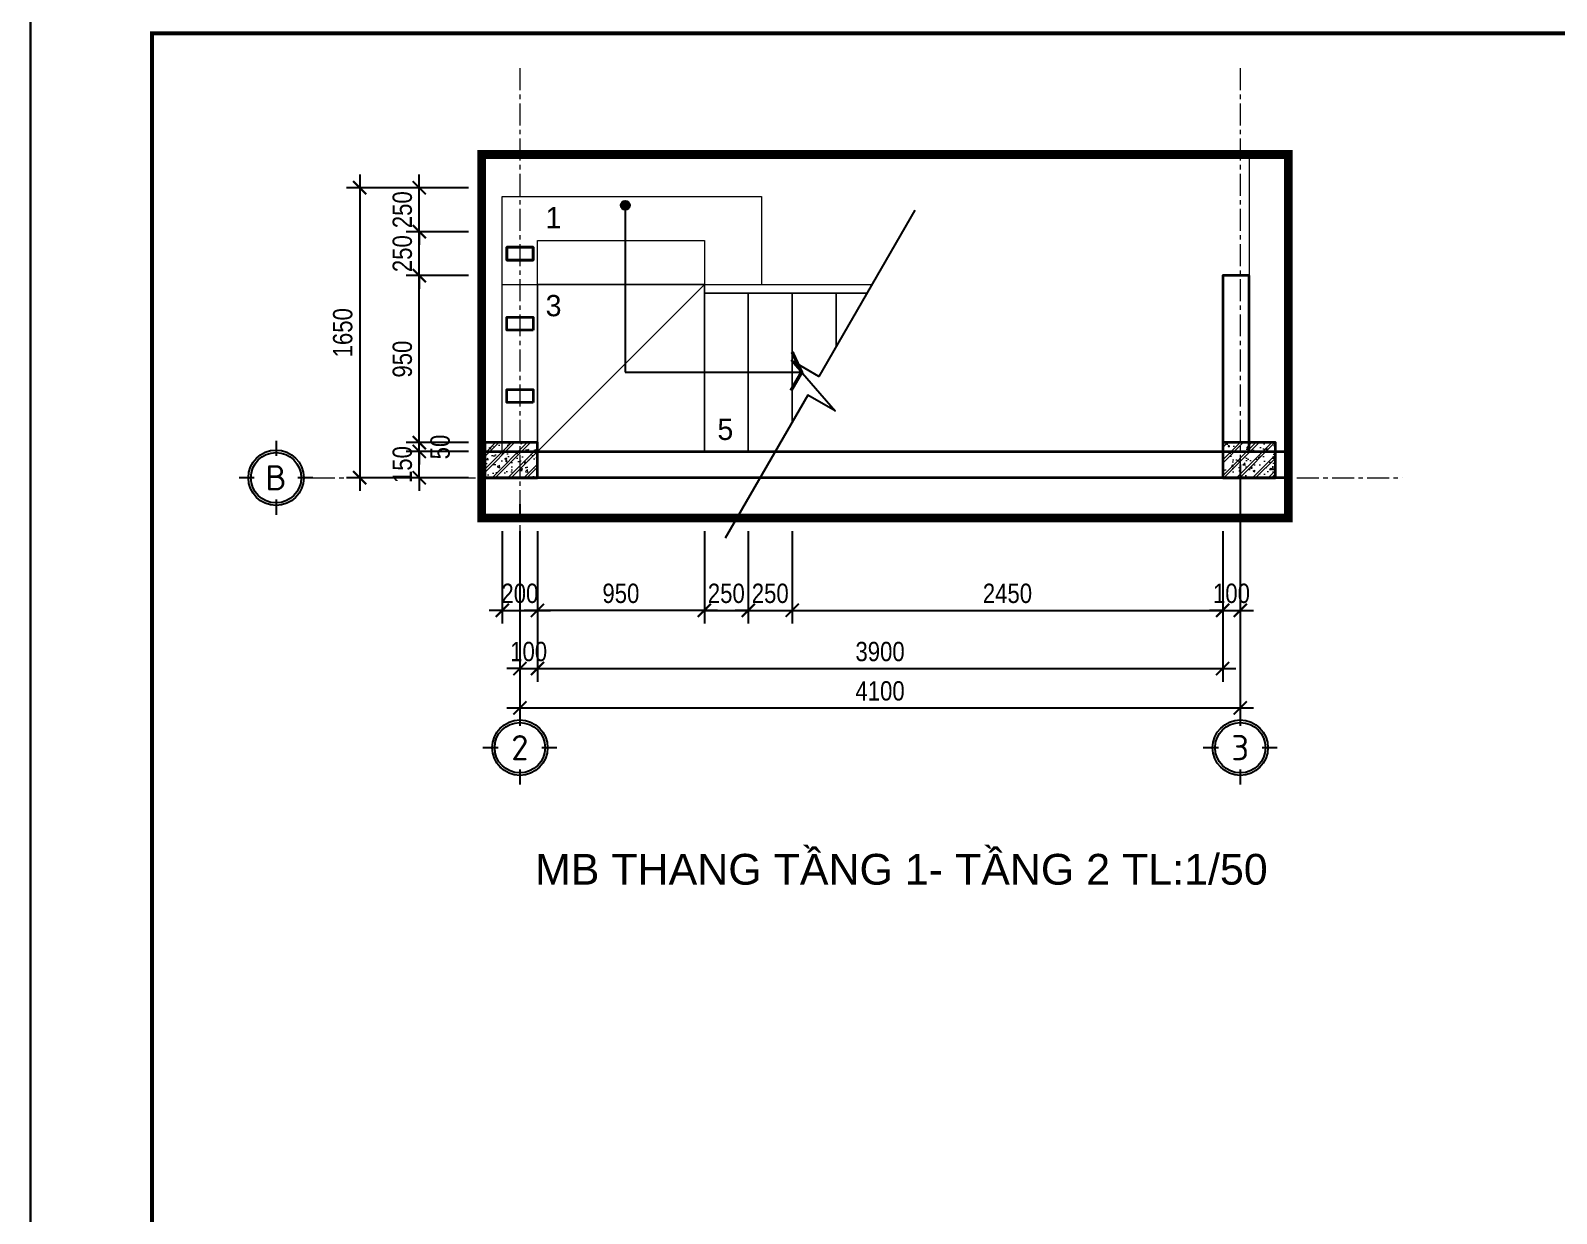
# Model space of a CAD drawing. Header units: inches. Extents: x 236662 to 497023, y -248575 to 81795.
# Drawn here: x 282445 to 291129, y -154208 to -147477 of the extents above; entities that cross this region are included whole.
import ezdxf
from ezdxf.enums import TextEntityAlignment as Align
from ezdxf.xclip import XClip

# ---------------------------------------------------------------- set-up
doc = ezdxf.new("R2010")
doc.units = ezdxf.units.IN
doc.header["$LTSCALE"] = 10
doc.header["$MEASUREMENT"] = 0
for name, pattern in [('ACAD_ISO02W100', [15, 12, -3]), ('ACAD_ISO03W100', [30, 12, -18]), ('CENTER', [2, 1.25, -0.25, 0.25, -0.25]), ('DASHED2', [0.375, 0.25, -0.125])]:
    doc.linetypes.add(name, pattern=pattern)
for name, color, linetype in [('01. HP_TEXT', 9, 'Continuous'), ('07. HP_KY HIEU', 43, 'Continuous'), ('07. HP_KY HIEU @ 1', 43, 'Continuous'), ('08. HP_DIM', 118, 'Continuous'), ('TEXT', 2, 'Continuous')]:
    doc.layers.add(name, color=color, linetype=linetype)
for name, color, linetype, lineweight in [('02. HP_BE TONG', 1, 'Continuous', 35), ('03. HP_TUONG', 2, 'Continuous', 35), ('05. HP_TRUC', 251, 'CENTER', 5), ('06. HP_THAY 1', 134, 'Continuous', 15), ('06. HP_THAY 2', 147, 'Continuous', 13), ('09_HP_HATCH', 8, 'Continuous', 5), ('14. HP_OPENING', 250, 'ACAD_ISO03W100', 5), ('GHICHU', 7, 'Continuous', 9), ('N KHUAT', 8, 'Continuous', 5)]:
    doc.layers.add(name, color=color, linetype=linetype, lineweight=lineweight)
doc.layers.add('Tpl_Bound', color=1, linetype='Continuous', plot=False)
doc.styles.add('AVO', font='VAVOB.TTF')
doc.styles.add('BAOANNOTE', font='arial.ttf', dxfattribs={"width": 0.8})
doc.styles.add('ISOCP50', font='isocpeur.ttf')
doc.styles.get("Standard").update_dxf_attribs({"font": 'arial.ttf'})
doc.styles.add('Tahoma', font='tahoma.ttf')
doc.styles.add('TEXT (none)', font='arial.ttf')
doc.styles.add('text2', font='VHELVCN.TTF')
doc.dimstyles.new('AL-100', dxfattribs={"dimtxt": 220, "dimasz": 150, "dimexe": 150, "dimexo": 150, "dimgap": 80, "dimtad": 1, "dimdec": 0, "dimzin": 9, "dimtxsty": 'text2', "dimblk": 'ARCHTICK', "dimcen": 1, "dimdle": 150, "dimclrd": 256, "dimclre": 256, "dimclrt": 7, "dimadec": 0, "dimazin": 0, "dimtfac": 1, "dimtdec": 0, "dimtix": 1, "dimtmove": 2, "dimatfit": 3, "dimldrblk": 'ARCHTICK', "dimfxl": 1, "dimtolj": 1, "dimtzin": 0, "dimlwd": -1, "dimlwe": -1, "dimarcsym": 0})
doc.dimstyles.new('AL-100 (1-50)', dxfattribs={"dimscale": 0.5, "dimtxt": 220, "dimasz": 150, "dimexe": 150, "dimexo": 150, "dimgap": 80, "dimtad": 1, "dimdec": 0, "dimzin": 9, "dimtxsty": 'text2', "dimblk": 'ARCHTICK', "dimcen": 1, "dimdle": 150, "dimclrd": 256, "dimclre": 256, "dimclrt": 7, "dimadec": 0, "dimazin": 0, "dimtfac": 1, "dimtdec": 0, "dimtix": 1, "dimtmove": 2, "dimatfit": 3, "dimldrblk": 'ARCHTICK', "dimfxl": 1, "dimtolj": 1, "dimtzin": 0, "dimlwd": -1, "dimlwe": -1, "dimarcsym": 0})

# ---------------------------------------------------------------- blocks, each defined once
blk = doc.blocks.new('KHUNG TEN A-3')
at = {"layer": '02. HP_BE TONG', "color": 1, "const_width": 0.5}
blk.add_lwpolyline([(15, 5), (415, 5), (415, 292), (15, 292)], close=True, dxfattribs=at)
at = {"layer": '06. HP_THAY 1'}
blk.add_lwpolyline([(0, 297), (420, 297), (420, 0), (0, 0)], close=True, dxfattribs=at)
at = {"layer": 'Defpoints'}
blk.add_lwpolyline([(0, 0), (420, 0), (420, 297), (0, 297)], close=True, dxfattribs=at)
blk = doc.blocks.new('_ArchTick')
at = {"color": 0, "linetype": 'ByBlock', "const_width": 0.15}
blk.add_lwpolyline([(-0.5, -0.5), (0.5, 0.5)], dxfattribs=at)
blk = doc.blocks.new('*D1342')
at = {"layer": '08. HP_DIM', "transparency": 16777216}
for p, q in [((1239.1, 150), (1239.1, -3750)), ((365, 0), (1389.1, 0)), ((365, -3600), (1389.1, -3600))]:
    blk.add_line(p, q, dxfattribs=at)
at = {"layer": 'Defpoints', "color": 0, "transparency": 16777216}
for p in [(215, 0), (215, -3600), (1239.1, -3600)]:
    blk.add_point(p, dxfattribs=at)
at = {"layer": '08. HP_DIM', "transparency": 16777216, "xscale": 150, "yscale": 150, "zscale": 150}
for p, rotation in [((1239.1, 0), 90), ((1239.1, -3600), 270)]:
    blk.add_blockref('_ArchTick', p, dxfattribs=dict(at, rotation=rotation))
at = {"layer": '08. HP_DIM', "color": 7, "transparency": 16777216, "insert": (1046.7, -1880), "char_height": 220, "attachment_point": 5, "rotation": 90, "style": 'text2'}
blk.add_mtext('\\A1;3600', dxfattribs=at)
blk = doc.blocks.new('Level mark - Plan 2')
blk.add_lwpolyline([(12.525, 0.4), (12.525, 3.6), (4.642, 3.6), (4.642, 0.4)], close=True)
at = {"style": 'BAOANNOTE', "flags": 8}
blk.add_attdef('FL%%P0.000', text='', height=2, dxfattribs=at).set_placement((9, 2), align=Align.MIDDLE_CENTER)
blk = doc.blocks.new('*D1343')
at = {"layer": '08. HP_DIM', "transparency": 16777216}
for p, q in [((-15000, -3755.9), (-15000, -4742.1)), ((-9550, -3755.9), (-9550, -4742.1)), ((-15150, -4592.1), (-9400, -4592.1))]:
    blk.add_line(p, q, dxfattribs=at)
at = {"layer": 'Defpoints', "color": 0, "transparency": 16777216}
for p in [(-15000, -3605.9), (-9550, -3605.9), (-9550, -4592.1)]:
    blk.add_point(p, dxfattribs=at)
at = {"layer": '08. HP_DIM', "transparency": 16777216, "xscale": 150, "yscale": 150, "zscale": 150, "rotation": 180}
blk.add_blockref('_ArchTick', (-15000, -4592.1), dxfattribs=at)
at = {"layer": '08. HP_DIM', "transparency": 16777216, "xscale": 150, "yscale": 150, "zscale": 150}
blk.add_blockref('_ArchTick', (-9550, -4592.1), dxfattribs=at)
at = {"layer": '08. HP_DIM', "color": 7, "transparency": 16777216, "insert": (-12275, -4402.1), "char_height": 220, "attachment_point": 5, "style": 'text2'}
blk.add_mtext('\\A1;5450', dxfattribs=at)
blk = doc.blocks.new('*D1344')
at = {"layer": '08. HP_DIM', "transparency": 16777216}
for p, q in [((-9550, -3750), (-9550, -4742.1)), ((-5450, -3750), (-5450, -4742.1)), ((-9700, -4592.1), (-5300, -4592.1))]:
    blk.add_line(p, q, dxfattribs=at)
at = {"layer": 'Defpoints', "color": 0, "transparency": 16777216}
for p in [(-9550, -3600), (-5450, -3600), (-5450, -4592.1)]:
    blk.add_point(p, dxfattribs=at)
at = {"layer": '08. HP_DIM', "transparency": 16777216, "xscale": 150, "yscale": 150, "zscale": 150, "rotation": 180}
blk.add_blockref('_ArchTick', (-9550, -4592.1), dxfattribs=at)
at = {"layer": '08. HP_DIM', "transparency": 16777216, "xscale": 150, "yscale": 150, "zscale": 150}
blk.add_blockref('_ArchTick', (-5450, -4592.1), dxfattribs=at)
at = {"layer": '08. HP_DIM', "color": 7, "transparency": 16777216, "insert": (-7500, -4402.1), "char_height": 220, "attachment_point": 5, "style": 'text2'}
blk.add_mtext('\\A1;4100', dxfattribs=at)
blk = doc.blocks.new('*D1345')
at = {"layer": '08. HP_DIM', "transparency": 16777216}
for p, q in [((-5450, -3750), (-5450, -4736.3)), ((0, -3750), (0, -4736.3)), ((-5600, -4586.3), (150, -4586.3))]:
    blk.add_line(p, q, dxfattribs=at)
at = {"layer": 'Defpoints', "color": 0, "transparency": 16777216}
for p in [(-5450, -3600), (0, -3600), (0, -4586.3)]:
    blk.add_point(p, dxfattribs=at)
at = {"layer": '08. HP_DIM', "transparency": 16777216, "xscale": 150, "yscale": 150, "zscale": 150, "rotation": 180}
blk.add_blockref('_ArchTick', (-5450, -4586.3), dxfattribs=at)
at = {"layer": '08. HP_DIM', "transparency": 16777216, "xscale": 150, "yscale": 150, "zscale": 150}
blk.add_blockref('_ArchTick', (0, -4586.3), dxfattribs=at)
at = {"layer": '08. HP_DIM', "color": 7, "transparency": 16777216, "insert": (-2725, -4396.3), "char_height": 220, "attachment_point": 5, "style": 'text2'}
blk.add_mtext('\\A1;5450', dxfattribs=at)
blk = doc.blocks.new('*D1346')
at = {"layer": '08. HP_DIM', "transparency": 16777216}
for p, q in [((-15000, -3750), (-15000, -5199.1)), ((0, -3750), (0, -5199.1)), ((-15150, -5049.1), (150, -5049.1))]:
    blk.add_line(p, q, dxfattribs=at)
at = {"layer": 'Defpoints', "color": 0, "transparency": 16777216}
for p in [(-15000, -3600), (0, -3600), (0, -5049.1)]:
    blk.add_point(p, dxfattribs=at)
at = {"layer": '08. HP_DIM', "transparency": 16777216, "xscale": 150, "yscale": 150, "zscale": 150, "rotation": 180}
blk.add_blockref('_ArchTick', (-15000, -5049.1), dxfattribs=at)
at = {"layer": '08. HP_DIM', "transparency": 16777216, "xscale": 150, "yscale": 150, "zscale": 150}
blk.add_blockref('_ArchTick', (0, -5049.1), dxfattribs=at)
at = {"layer": '08. HP_DIM', "color": 7, "transparency": 16777216, "insert": (-8000, -4856.8), "char_height": 220, "attachment_point": 5, "style": 'text2'}
blk.add_mtext('\\A1;15000', dxfattribs=at)
blk = doc.blocks.new('COT')
at = {"layer": '09_HP_HATCH'}
h = blk.add_hatch(dxfattribs=at)
h.set_pattern_fill('CHAU-01', color=256, scale=15, pattern_type=2)
h.set_pattern_definition([(50, (-55276.965, -37444.2), (107.58903, -9.41282), [11.25, -123.75]), (355, (-55276.97, -37444.2), (-20.8127, 112.82882), [9, -99]), (100.4514, (-55268, -37444.99), (86.7764, 103.41593), [9.56103, -105.17132]), (46.1842, (-55276.97, -37414.2), (160.08616, -24.82785), [16.875, -185.625]), (96.6356, (-55263.62, -37416.27), (140.1994, 146.11768), [14.34154, -157.75695]), (351.1842, (-55276.97, -37414.2), (140.1993, 146.1178), [13.5, -148.5]), (21, (-55261.965, -37421.7), (89.53606, -60.39283), [11.25, -123.75]), (326, (-55261.97, -37421.7), (36.4973, 108.7725), [9, -99]), (71.4514, (-55254.5, -37426.73), (126.0334, 48.37957), [9.56103, -105.17132]), (37.5, (-55276.965, -37444.2), (1.823978, 49.934078), [0, -97.8, 0, -100.5, 0, -99.375]), (7.5, (-55276.965, -37444.2), (39.46043, 59.161757), [0, -57.3, 0, -95.55, 0, -37.875]), (327.5, (-55310.415, -37444.2), (80.073365, -3.38323), [0, -37.5, 0, -117, 0, -155.25]), (317.5, (-55325.415, -37444.2), (87.477925, 15.01575), [0, -48.75, 0, -77.7, 0, -110.25]), (45, (-55276.965, -37444.2), (-45.07806, 45.07806), []), (45, (-55276.965, -37425.827), (-45.07806, 45.07806), [])])
h.paths.add_polyline_path([(0, -200), (300, -200), (300, 0), (0, 0)])
at = {"layer": '02. HP_BE TONG'}
blk.add_lwpolyline([(0, -200), (300, -200), (300, 0), (0, 0)], close=True, dxfattribs=at)
blk = doc.blocks.new('ádasdwdczxzc')
at = {"layer": '03. HP_TUONG'}
for p in [(-15000, 3600), (-9750, 3600), (-5550, 3600), (-300, 3600), (-15000, 200), (-9750, 200), (-5550, 200), (-300, 200)]:
    blk.add_blockref('COT', p, dxfattribs=at)
blk = doc.blocks.new('*D1347')
at = {"layer": '08. HP_DIM', "transparency": 16777216}
for p, q in [((-16981.5, 150), (-16981.5, -3750)), ((-15150, 0), (-17131.5, 0)), ((-15150, -3600), (-17131.5, -3600))]:
    blk.add_line(p, q, dxfattribs=at)
at = {"layer": 'Defpoints', "color": 0, "transparency": 16777216}
for p in [(-15000, 0, 6.3), (-16981.5, -3600), (-15000, -3600, 6.3)]:
    blk.add_point(p, dxfattribs=at)
at = {"layer": '08. HP_DIM', "transparency": 16777216, "xscale": 150, "yscale": 150, "zscale": 150}
for p, rotation in [((-16981.5, 0), 90), ((-16981.5, -3600), 270)]:
    blk.add_blockref('_ArchTick', p, dxfattribs=dict(at, rotation=rotation))
at = {"layer": '08. HP_DIM', "color": 7, "transparency": 16777216, "insert": (-17171.5, -1800), "char_height": 220, "attachment_point": 5, "rotation": 90, "style": 'text2'}
blk.add_mtext('\\A1;3600', dxfattribs=at)
blk = doc.blocks.new('Step Symbol - Metric')
h = blk.add_hatch()
h.set_pattern_fill('_USER', color=0, angle=45, style=0, pattern_type=0)
h.set_pattern_definition([(45, (0, 4), (-0.70711, 0.70711), [])])
h.paths.add_polyline_path([(8, 0), (8, -3), (-3, -3), (-3, 1), (-8, 1), (-8, 4), (0, 4), (0, 0)])
at = {"color": 0}
blk.add_lwpolyline([(8, 0), (0, 0), (0, 4), (-8, 4)], dxfattribs=at)
blk.add_attdef('Step', (2, 2), '', height=3, dxfattribs=at)
blk = doc.blocks.new('*D501')
at = {"layer": '08. HP_DIM', "transparency": 16777216}
for p, q in [((285129.6, -150325.2), (285129.6, -150851.2)), ((285329.6, -150325.2), (285329.6, -150851.2)), ((285129.6, -150776.2), (285054.6, -150776.2)), ((285129.6, -150776.2), (285329.6, -150776.2)), ((285329.6, -150776.2), (285404.6, -150776.2))]:
    blk.add_line(p, q, dxfattribs=at)
at = {"layer": 'Defpoints', "color": 0, "transparency": 16777216}
for p in [(285129.6, -150250.2), (285329.6, -150250.2), (285329.6, -150776.2)]:
    blk.add_point(p, dxfattribs=at)
at = {"layer": '08. HP_DIM', "transparency": 16777216, "xscale": 75, "yscale": 75, "zscale": 75}
blk.add_blockref('_ArchTick', (285129.6, -150776.2), dxfattribs=at)
at = {"layer": '08. HP_DIM', "transparency": 16777216, "xscale": 75, "yscale": 75, "zscale": 75, "rotation": 180}
blk.add_blockref('_ArchTick', (285329.6, -150776.2), dxfattribs=at)
at = {"layer": '08. HP_DIM', "color": 7, "transparency": 16777216, "insert": (285229.6, -150680.1), "char_height": 110, "attachment_point": 5, "style": 'text2'}
blk.add_mtext('\\A1;200', dxfattribs=at)
blk = doc.blocks.new('*D502')
at = {"layer": '08. HP_DIM', "transparency": 16777216}
for p, q in [((286279.6, -150325.2), (286279.6, -150851.2)), ((286529.6, -150325.2), (286529.6, -150851.2)), ((286279.6, -150776.2), (286204.6, -150776.2)), ((286279.6, -150776.2), (286529.6, -150776.2)), ((286529.6, -150776.2), (286604.6, -150776.2))]:
    blk.add_line(p, q, dxfattribs=at)
at = {"layer": 'Defpoints', "color": 0, "transparency": 16777216}
for p in [(286279.6, -150250.2), (286529.6, -150250.2), (286529.6, -150776.2)]:
    blk.add_point(p, dxfattribs=at)
at = {"layer": '08. HP_DIM', "transparency": 16777216, "xscale": 75, "yscale": 75, "zscale": 75}
blk.add_blockref('_ArchTick', (286279.6, -150776.2), dxfattribs=at)
at = {"layer": '08. HP_DIM', "transparency": 16777216, "xscale": 75, "yscale": 75, "zscale": 75, "rotation": 180}
blk.add_blockref('_ArchTick', (286529.6, -150776.2), dxfattribs=at)
at = {"layer": '08. HP_DIM', "color": 7, "transparency": 16777216, "insert": (286404.6, -150680.1), "char_height": 110, "attachment_point": 5, "style": 'text2'}
blk.add_mtext('\\A1;250', dxfattribs=at)
blk = doc.blocks.new('*D503')
at = {"layer": '08. HP_DIM', "transparency": 16777216}
for p, q in [((286529.6, -150325.2), (286529.6, -150851.2)), ((286779.6, -150325.2), (286779.6, -150851.2)), ((286529.6, -150776.2), (286454.6, -150776.2)), ((286529.6, -150776.2), (286779.6, -150776.2)), ((286779.6, -150776.2), (286854.6, -150776.2))]:
    blk.add_line(p, q, dxfattribs=at)
at = {"layer": 'Defpoints', "color": 0, "transparency": 16777216}
for p in [(286529.6, -150250.2), (286779.6, -150250.2), (286779.6, -150776.2)]:
    blk.add_point(p, dxfattribs=at)
at = {"layer": '08. HP_DIM', "transparency": 16777216, "xscale": 75, "yscale": 75, "zscale": 75}
blk.add_blockref('_ArchTick', (286529.6, -150776.2), dxfattribs=at)
at = {"layer": '08. HP_DIM', "transparency": 16777216, "xscale": 75, "yscale": 75, "zscale": 75, "rotation": 180}
blk.add_blockref('_ArchTick', (286779.6, -150776.2), dxfattribs=at)
at = {"layer": '08. HP_DIM', "color": 7, "transparency": 16777216, "insert": (286654.6, -150680.1), "char_height": 110, "attachment_point": 5, "style": 'text2'}
blk.add_mtext('\\A1;250', dxfattribs=at)
blk = doc.blocks.new('*D504')
at = {"layer": '08. HP_DIM', "transparency": 16777216}
for p, q in [((286779.6, -150325.2), (286779.6, -150851.2)), ((289229.6, -150325.2), (289229.6, -150851.2)), ((286704.6, -150776.2), (289304.6, -150776.2))]:
    blk.add_line(p, q, dxfattribs=at)
at = {"layer": 'Defpoints', "color": 0, "transparency": 16777216}
for p in [(286779.6, -150250.2), (289229.6, -150250.2), (289229.6, -150776.2)]:
    blk.add_point(p, dxfattribs=at)
at = {"layer": '08. HP_DIM', "transparency": 16777216, "xscale": 75, "yscale": 75, "zscale": 75, "rotation": 180}
blk.add_blockref('_ArchTick', (286779.6, -150776.2), dxfattribs=at)
at = {"layer": '08. HP_DIM', "transparency": 16777216, "xscale": 75, "yscale": 75, "zscale": 75}
blk.add_blockref('_ArchTick', (289229.6, -150776.2), dxfattribs=at)
at = {"layer": '08. HP_DIM', "color": 7, "transparency": 16777216, "insert": (288004.6, -150680.1), "char_height": 110, "attachment_point": 5, "style": 'text2'}
blk.add_mtext('\\A1;2450', dxfattribs=at)
blk = doc.blocks.new('*D505')
at = {"layer": '08. HP_DIM', "transparency": 16777216}
for p, q in [((285229.6, -150325.2), (285229.6, -151182.4)), ((285329.6, -150325.2), (285329.6, -151182.4)), ((285229.6, -151107.4), (285154.6, -151107.4)), ((285229.6, -151107.4), (285329.6, -151107.4)), ((285329.6, -151107.4), (285404.6, -151107.4))]:
    blk.add_line(p, q, dxfattribs=at)
at = {"layer": 'Defpoints', "color": 0, "transparency": 16777216}
for p in [(285229.6, -150250.2), (285329.6, -150250.2), (285329.6, -151107.4)]:
    blk.add_point(p, dxfattribs=at)
at = {"layer": '08. HP_DIM', "transparency": 16777216, "xscale": 75, "yscale": 75, "zscale": 75}
blk.add_blockref('_ArchTick', (285229.6, -151107.4), dxfattribs=at)
at = {"layer": '08. HP_DIM', "transparency": 16777216, "xscale": 75, "yscale": 75, "zscale": 75, "rotation": 180}
blk.add_blockref('_ArchTick', (285329.6, -151107.4), dxfattribs=at)
at = {"layer": '08. HP_DIM', "color": 7, "transparency": 16777216, "insert": (285279.6, -151011.2), "char_height": 110, "attachment_point": 5, "style": 'text2'}
blk.add_mtext('\\A1;100', dxfattribs=at)
blk = doc.blocks.new('*D506')
at = {"layer": '08. HP_DIM', "transparency": 16777216}
for p, q in [((285329.6, -150325.2), (285329.6, -151182.4)), ((289229.6, -150325.2), (289229.6, -151182.4)), ((285254.6, -151107.4), (289304.6, -151107.4))]:
    blk.add_line(p, q, dxfattribs=at)
at = {"layer": 'Defpoints', "color": 0, "transparency": 16777216}
for p in [(285329.6, -150250.2), (289229.6, -150250.2), (289229.6, -151107.4)]:
    blk.add_point(p, dxfattribs=at)
at = {"layer": '08. HP_DIM', "transparency": 16777216, "xscale": 75, "yscale": 75, "zscale": 75, "rotation": 180}
blk.add_blockref('_ArchTick', (285329.6, -151107.4), dxfattribs=at)
at = {"layer": '08. HP_DIM', "transparency": 16777216, "xscale": 75, "yscale": 75, "zscale": 75}
blk.add_blockref('_ArchTick', (289229.6, -151107.4), dxfattribs=at)
at = {"layer": '08. HP_DIM', "color": 7, "transparency": 16777216, "insert": (287279.6, -151011.2), "char_height": 110, "attachment_point": 5, "style": 'text2'}
blk.add_mtext('\\A1;3900', dxfattribs=at)
blk = doc.blocks.new('*D507')
at = {"layer": '08. HP_DIM', "transparency": 16777216}
for p, q in [((285229.6, -150325.2), (285229.6, -151406.3)), ((289329.6, -150325.2), (289329.6, -151406.3)), ((285154.6, -151331.3), (289404.6, -151331.3))]:
    blk.add_line(p, q, dxfattribs=at)
at = {"layer": 'Defpoints', "color": 0, "transparency": 16777216}
for p in [(285229.6, -150250.2), (289329.6, -150250.2), (289329.6, -151331.3)]:
    blk.add_point(p, dxfattribs=at)
at = {"layer": '08. HP_DIM', "transparency": 16777216, "xscale": 75, "yscale": 75, "zscale": 75, "rotation": 180}
blk.add_blockref('_ArchTick', (285229.6, -151331.3), dxfattribs=at)
at = {"layer": '08. HP_DIM', "transparency": 16777216, "xscale": 75, "yscale": 75, "zscale": 75}
blk.add_blockref('_ArchTick', (289329.6, -151331.3), dxfattribs=at)
at = {"layer": '08. HP_DIM', "color": 7, "transparency": 16777216, "insert": (287279.6, -151235.1), "char_height": 110, "attachment_point": 5, "style": 'text2'}
blk.add_mtext('\\A1;4100', dxfattribs=at)
blk = doc.blocks.new('*D508')
at = {"layer": '08. HP_DIM', "transparency": 16777216}
for p, q in [((284657.3, -149871.9), (284657.3, -149796.9)), ((284937.2, -149871.9), (284582.3, -149871.9)), ((284657.3, -150021.9), (284657.3, -149871.9)), ((284937.2, -150021.9), (284582.3, -150021.9)), ((284657.3, -150021.9), (284657.3, -150096.9))]:
    blk.add_line(p, q, dxfattribs=at)
at = {"layer": 'Defpoints', "color": 0, "transparency": 16777216}
for p in [(284657.3, -149871.9), (285012.2, -149871.9), (285012.2, -150021.9)]:
    blk.add_point(p, dxfattribs=at)
at = {"layer": '08. HP_DIM', "transparency": 16777216, "xscale": 75, "yscale": 75, "zscale": 75}
for p, rotation in [((284657.3, -149871.9), 270), ((284657.3, -150021.9), 90)]:
    blk.add_blockref('_ArchTick', p, dxfattribs=dict(at, rotation=rotation))
at = {"layer": '08. HP_DIM', "color": 7, "transparency": 16777216, "insert": (284561.1, -149946.9), "char_height": 110, "attachment_point": 5, "rotation": 90, "style": 'text2'}
blk.add_mtext('\\A1;150', dxfattribs=at)
blk = doc.blocks.new('*D509')
at = {"layer": '08. HP_DIM', "transparency": 16777216}
for p, q in [((284657.3, -149821.9), (284657.3, -149746.9)), ((284937.2, -149821.9), (284582.3, -149821.9)), ((284937.2, -149871.9), (284582.3, -149871.9)), ((284657.3, -149871.9), (284657.3, -149821.9)), ((284657.3, -149871.9), (284657.3, -149946.9))]:
    blk.add_line(p, q, dxfattribs=at)
at = {"layer": 'Defpoints', "color": 0, "transparency": 16777216}
for p in [(284657.3, -149821.9), (285012.2, -149821.9), (285012.2, -149871.9)]:
    blk.add_point(p, dxfattribs=at)
at = {"layer": '08. HP_DIM', "transparency": 16777216, "xscale": 75, "yscale": 75, "zscale": 75}
for p, rotation in [((284657.3, -149821.9), 270), ((284657.3, -149871.9), 90)]:
    blk.add_blockref('_ArchTick', p, dxfattribs=dict(at, rotation=rotation))
at = {"layer": '08. HP_DIM', "color": 7, "transparency": 16777216, "insert": (284776.2, -149846.9), "char_height": 110, "attachment_point": 5, "rotation": 90, "style": 'text2'}
blk.add_mtext('\\A1;50', dxfattribs=at)
blk = doc.blocks.new('*D510')
at = {"layer": '08. HP_DIM', "transparency": 16777216}
for p, q in [((284657.3, -149896.9), (284657.3, -148796.9)), ((284937.2, -148871.9), (284582.3, -148871.9)), ((284937.2, -149821.9), (284582.3, -149821.9))]:
    blk.add_line(p, q, dxfattribs=at)
at = {"layer": 'Defpoints', "color": 0, "transparency": 16777216}
for p in [(284657.3, -148871.9), (285012.2, -148871.9), (285012.2, -149821.9)]:
    blk.add_point(p, dxfattribs=at)
at = {"layer": '08. HP_DIM', "transparency": 16777216, "xscale": 75, "yscale": 75, "zscale": 75}
for p, rotation in [((284657.3, -148871.9), 90), ((284657.3, -149821.9), 270)]:
    blk.add_blockref('_ArchTick', p, dxfattribs=dict(at, rotation=rotation))
at = {"layer": '08. HP_DIM', "color": 7, "transparency": 16777216, "insert": (284561.1, -149346.9), "char_height": 110, "attachment_point": 5, "rotation": 90, "style": 'text2'}
blk.add_mtext('\\A1;950', dxfattribs=at)
blk = doc.blocks.new('*D511')
at = {"layer": '08. HP_DIM', "transparency": 16777216}
for p, q in [((284657.3, -148621.9), (284657.3, -148546.9)), ((284937.2, -148621.9), (284582.3, -148621.9)), ((284657.3, -148871.9), (284657.3, -148621.9)), ((284937.2, -148871.9), (284582.3, -148871.9)), ((284657.3, -148871.9), (284657.3, -148946.9))]:
    blk.add_line(p, q, dxfattribs=at)
at = {"layer": 'Defpoints', "color": 0, "transparency": 16777216}
for p in [(284657.3, -148621.9), (285012.2, -148621.9), (285012.2, -148871.9)]:
    blk.add_point(p, dxfattribs=at)
at = {"layer": '08. HP_DIM', "transparency": 16777216, "xscale": 75, "yscale": 75, "zscale": 75}
for p, rotation in [((284657.3, -148621.9), 270), ((284657.3, -148871.9), 90)]:
    blk.add_blockref('_ArchTick', p, dxfattribs=dict(at, rotation=rotation))
at = {"layer": '08. HP_DIM', "color": 7, "transparency": 16777216, "insert": (284561.1, -148746.9), "char_height": 110, "attachment_point": 5, "rotation": 90, "style": 'text2'}
blk.add_mtext('\\A1;250', dxfattribs=at)
blk = doc.blocks.new('*D512')
at = {"layer": '08. HP_DIM', "transparency": 16777216}
for p, q in [((284657.3, -148371.9), (284657.3, -148296.9)), ((284937.2, -148371.9), (284582.3, -148371.9)), ((284657.3, -148621.9), (284657.3, -148371.9)), ((284937.2, -148621.9), (284582.3, -148621.9)), ((284657.3, -148621.9), (284657.3, -148696.9))]:
    blk.add_line(p, q, dxfattribs=at)
at = {"layer": 'Defpoints', "color": 0, "transparency": 16777216}
for p in [(284657.3, -148371.9), (285012.2, -148371.9), (285012.2, -148621.9)]:
    blk.add_point(p, dxfattribs=at)
at = {"layer": '08. HP_DIM', "transparency": 16777216, "xscale": 75, "yscale": 75, "zscale": 75}
for p, rotation in [((284657.3, -148371.9), 270), ((284657.3, -148621.9), 90)]:
    blk.add_blockref('_ArchTick', p, dxfattribs=dict(at, rotation=rotation))
at = {"layer": '08. HP_DIM', "color": 7, "transparency": 16777216, "insert": (284561.1, -148496.9), "char_height": 110, "attachment_point": 5, "rotation": 90, "style": 'text2'}
blk.add_mtext('\\A1;250', dxfattribs=at)
blk = doc.blocks.new('*D513')
at = {"layer": '08. HP_DIM', "transparency": 16777216}
for p, q in [((284318.1, -148296.9), (284318.1, -150096.9)), ((284937.2, -148371.9), (284243.1, -148371.9)), ((284937.2, -150021.9), (284243.1, -150021.9))]:
    blk.add_line(p, q, dxfattribs=at)
at = {"layer": 'Defpoints', "color": 0, "transparency": 16777216}
for p in [(285012.2, -148371.9), (284318.1, -150021.9), (285012.2, -150021.9)]:
    blk.add_point(p, dxfattribs=at)
at = {"layer": '08. HP_DIM', "transparency": 16777216, "xscale": 75, "yscale": 75, "zscale": 75}
for p, rotation in [((284318.1, -148371.9), 90), ((284318.1, -150021.9), 270)]:
    blk.add_blockref('_ArchTick', p, dxfattribs=dict(at, rotation=rotation))
at = {"layer": '08. HP_DIM', "color": 7, "transparency": 16777216, "insert": (284221.9, -149196.9), "char_height": 110, "attachment_point": 5, "rotation": 90, "style": 'text2'}
blk.add_mtext('\\A1;1650', dxfattribs=at)
blk = doc.blocks.new('grid test1')
at = {"ltscale": 20}
for p, q in [((0, 440), (0, 260)), ((-260, 0), (-440, 0)), ((440, 0), (260, 0)), ((0, -260), (0, -440))]:
    blk.add_line(p, q, dxfattribs=at)
at = {"color": 251, "ltscale": 20, "true_color": 0x636466}
for radius in [330, 300]:
    blk.add_circle((0, 0), radius, dxfattribs=at)
at = {"layer": '01. HP_TEXT', "color": 2, "ltscale": 20, "true_color": 0xf1eb1f, "style": 'ISOCP50'}
blk.add_attdef('GRID', text='', height=300, dxfattribs=at).set_placement((-37, 0), align=Align.MIDDLE_CENTER)
blk = doc.blocks.new('*D530')
at = {"layer": '08. HP_DIM', "transparency": 16777216}
for p, q in [((285329.6, -150325.2), (285329.6, -150851.2)), ((286279.6, -150325.2), (286279.6, -150851.2)), ((286354.6, -150776.2), (285254.6, -150776.2))]:
    blk.add_line(p, q, dxfattribs=at)
at = {"layer": 'Defpoints', "color": 0, "transparency": 16777216}
for p in [(285329.6, -150250.2), (286279.6, -150250.2), (285329.6, -150776.2)]:
    blk.add_point(p, dxfattribs=at)
at = {"layer": '08. HP_DIM', "transparency": 16777216, "xscale": 75, "yscale": 75, "zscale": 75, "rotation": 180}
blk.add_blockref('_ArchTick', (285329.6, -150776.2), dxfattribs=at)
at = {"layer": '08. HP_DIM', "transparency": 16777216, "xscale": 75, "yscale": 75, "zscale": 75}
blk.add_blockref('_ArchTick', (286279.6, -150776.2), dxfattribs=at)
at = {"layer": '08. HP_DIM', "color": 7, "transparency": 16777216, "insert": (285804.6, -150680.1), "char_height": 110, "attachment_point": 5, "style": 'text2'}
blk.add_mtext('\\A1;950', dxfattribs=at)
blk = doc.blocks.new('*D531')
at = {"layer": '08. HP_DIM', "transparency": 16777216}
for p, q in [((289329.6, -149946.9), (289329.6, -150851.2)), ((289229.6, -150325.2), (289229.6, -150851.2)), ((289229.6, -150776.2), (289154.6, -150776.2)), ((289229.6, -150776.2), (289329.6, -150776.2)), ((289329.6, -150776.2), (289404.6, -150776.2))]:
    blk.add_line(p, q, dxfattribs=at)
at = {"layer": 'Defpoints', "color": 0, "transparency": 16777216}
for p in [(289329.6, -149871.9), (289229.6, -150250.2), (289329.6, -150776.2)]:
    blk.add_point(p, dxfattribs=at)
at = {"layer": '08. HP_DIM', "transparency": 16777216, "xscale": 75, "yscale": 75, "zscale": 75}
blk.add_blockref('_ArchTick', (289229.6, -150776.2), dxfattribs=at)
at = {"layer": '08. HP_DIM', "transparency": 16777216, "xscale": 75, "yscale": 75, "zscale": 75, "rotation": 180}
blk.add_blockref('_ArchTick', (289329.6, -150776.2), dxfattribs=at)
at = {"layer": '08. HP_DIM', "color": 7, "transparency": 16777216, "insert": (289279.6, -150680.1), "char_height": 110, "attachment_point": 5, "style": 'text2'}
blk.add_mtext('\\A1;100', dxfattribs=at)
blk = doc.blocks.new('mb tang 1')
at = {"layer": '07. HP_KY HIEU'}
h = blk.add_hatch(color=256, dxfattribs=at)
h.dxf.hatch_style = 1
edge = h.paths.add_edge_path()
edge.add_arc((-8950, -2050), 25, 0, 360)
at = {"layer": '09_HP_HATCH'}
h = blk.add_hatch(dxfattribs=at)
h.set_pattern_fill('CROSS', color=256, scale=200)
h.set_pattern_definition([(0, (-48122.284, -38835.594), (50, 50), [25, -75]), (90, (-48109.784, -38848.094), (-50, 50), [25, -75])])
edge = h.paths.add_edge_path()
edge.add_arc((-5600, -550), 50, 270, 360)
edge.add_line((-5550, -550), (-5550, -200))
edge.add_line((-5550, -200), (-9450, -200))
edge.add_line((-9450, -200), (-9450, -600))
edge.add_line((-9450, -600), (-5600, -600))
at = {"layer": '03. HP_TUONG'}
for p, q in [((-14700, -550), (-15000, -550)), ((-14700, -3050), (-15000, -3050))]:
    blk.add_line(p, q, dxfattribs=at)
for points in [[(-15000, -550), (-15000, 0), (0, 0), (0, -3600), (-15000, -3600), (-15000, -3050)], [(-14700, -3050), (-14700, -3450), (-150, -3450), (-150, -150), (-14700, -150), (-14700, -550)], [(-1350, -1200), (-1350, -3450), (-1450, -3450), (-1450, -1100), (-1350, -1100)], [(-1350, -1100), (-1300, -1100), (-1300, -1200), (-1350, -1200)], [(-400, -3450), (-400, -2950), (-150, -2950)], [(-300, -3450), (-300, -3050), (-150, -3050)]]:
    blk.add_lwpolyline(points, dxfattribs=at)
for points in [[(-9650, -150), (-9450, -150), (-9450, -750), (-9650, -750)], [(-600, -1200), (-600, -1100), (-150, -1100), (-150, -1200)], [(-9475, -2287.5), (-9625, -2287.5), (-9625, -2362.5), (-9475, -2362.5)], [(-9475, -2362.5), (-9625, -2362.5), (-9625, -2287.5), (-9475, -2287.5)], [(-5400, -2450), (-5550, -2450), (-5550, -3450), (-5400, -3450)], [(-9475, -2761.1), (-9625, -2761.1), (-9625, -2686.1), (-9475, -2686.1)], [(-9475, -3172.7), (-9625, -3172.7), (-9625, -3097.7), (-9475, -3097.7)]]:
    blk.add_lwpolyline(points, close=True, dxfattribs=at)
at = {"layer": '06. HP_THAY 1'}
for points in [[(-9450, -150), (-5550, -150), (-5550, -200), (-9450, -200)], [(-9650, -2500), (-9450, -2500), (-9450, -3450), (-9650, -3450)]]:
    blk.add_lwpolyline(points, close=True, dxfattribs=at)
blk.add_lwpolyline([(-7576, -2550), (-8500, -2550), (-8500, -2500), (-7547.1, -2500)], dxfattribs=at)
at = {"layer": '06. HP_THAY 2'}
for p, q in [((-5400, -150), (-5400, -2450)), ((-8500, -2500), (-9450, -3450))]:
    blk.add_line(p, q, dxfattribs=at)
for points in [[(-9450, -750), (-5600, -750, 0.414214), (-5400, -550), (-5400, -200)], [(-9450, -600), (-5600, -600, 0.414214), (-5550, -550), (-5550, -200)]]:
    blk.add_lwpolyline(points, format="xyb", dxfattribs=at)
for points in [[(-14700, -550), (-15000, -550), (-15000, -3050), (-14700, -3050)], [(-1300, -1100), (-600, -1100), (-600, -1200), (-1300, -1200)], [(-9450, -3450), (-9450, -2500), (-8500, -2500), (-8500, -3450)], [(-8500, -3450), (-8500, -2550), (-8250, -2550), (-8250, -3450)]]:
    blk.add_lwpolyline(points, close=True, dxfattribs=at)
for points in [[(-9650, -2500), (-9650, -2000), (-8175, -2000), (-8175, -2500)], [(-8500, -2500), (-9450, -2500), (-9450, -2250), (-8500, -2250), (-8500, -2500)], [(-8095.6, -3450), (-8250, -3450), (-8250, -2550), (-8000, -2550), (-8000, -3284.4)], [(-8000, -3284.4), (-8000, -2550), (-7750, -2550), (-7750, -2851.4)], [(-8000, -3284.4), (-8000, -2550), (-7750, -2550), (-7750, -2851.4)], [(-7750, -2851.4), (-7750, -2550), (-7576, -2550)], [(-7750, -2851.4), (-7750, -2550), (-7576, -2550)], [(-7845.6, -3450), (-8000, -3450)]]:
    blk.add_lwpolyline(points, dxfattribs=at)
at = {"layer": '07. HP_KY HIEU', "linetype": 'DASHED2'}
blk.add_lwpolyline([(-8950, -2075), (-8950, -3000), (-7946.5, -3000)], dxfattribs=at)
at = {"layer": '07. HP_KY HIEU'}
blk.add_circle((-8950, -2050), 25, dxfattribs=at)
at = {"layer": '14. HP_OPENING'}
for p, q in [((-300, -3050), (-150, -3400)), ((-300, -3400), (-150, -3050))]:
    blk.add_line(p, q, dxfattribs=at)
at = {"layer": 'N KHUAT', "linetype": 'Continuous', "const_width": 20}
blk.add_lwpolyline([(-8000.1, -2884.5), (-7946.5, -3000), (-8007.1, -3104)], dxfattribs=at)
ref = blk.add_blockref('Level mark - Plan 2', (-8257.8, -1205.2), dxfattribs=dict(xscale=-100, yscale=100, zscale=100, rotation=180))
ref.add_attrib('FL%%P0.000', 'FL:%%P0.000', dxfattribs={"height": 100, "style": 'BAOANNOTE'}).set_placement((-7357.8, -1403.9), align=Align.MIDDLE_CENTER)
ref = blk.add_blockref('Level mark - Plan 2', (-13193.3, -2003.9), dxfattribs=dict(xscale=100, yscale=100, zscale=100))
ref.add_attrib('FL%%P0.000', 'FL:%%P0.000', dxfattribs={"height": 100, "style": 'BAOANNOTE'}).set_placement((-12293.3, -1803.9), align=Align.MIDDLE_CENTER)
ref = blk.add_blockref('Level mark - Plan 2', (-4266.2, -1921), dxfattribs=dict(xscale=-100, yscale=100, zscale=100, rotation=180))
ref.add_attrib('FL%%P0.000', 'FL:-0.200', dxfattribs={"height": 100, "style": 'BAOANNOTE'}).set_placement((-3366.2, -2119.7), align=Align.MIDDLE_CENTER)
ref = blk.add_blockref('Level mark - Plan 2', (-1623.8, -2083), dxfattribs=dict(xscale=-100, yscale=100, zscale=100, rotation=180))
ref.add_attrib('FL%%P0.000', 'FL:-0.230', dxfattribs={"height": 100, "style": 'BAOANNOTE'}).set_placement((-723.8, -2281.7), align=Align.MIDDLE_CENTER)
at = {"layer": '07. HP_KY HIEU @ 1'}
ref = blk.add_blockref('Step Symbol - Metric', (-900.7, -1200), dxfattribs=dict(at, xscale=-12.50000000000001, yscale=12.50000000000001, zscale=12.5, rotation=90))
ref.add_attrib('Step', '50', (-919.1, -1314.3), dxfattribs={"layer": '0', "color": 7, "height": 75, "rotation": 90, "style": 'Tahoma'})
at = {"layer": '08. HP_DIM'}
blk.add_blockref('ádasdwdczxzc', (0, -3600), dxfattribs=at)
at = {"layer": '01. HP_TEXT', "style": 'TEXT (none)'}
for s, p in [('SẢNH THANG', (-8139.4, -1136)), ('P.KHÁCH ', (-12831.3, -1551.7)), ('BẾP + ĂN', (-3926.1, -1875.4)), ('WC1', (-989.2, -2017.6))]:
    blk.add_text(s, height=159.88, dxfattribs=at).set_placement(p)
at = {"layer": 'GHICHU', "color": 0, "linetype": 'Continuous', "style": 'AVO'}
for s, p in [('1', (-9403.2, -2180.2)), ('3', (-9403.2, -2681)), ('5', (-8425.5, -3384.9))]:
    blk.add_text(s, height=121, dxfattribs=at).set_placement(p)
at = {"layer": '08. HP_DIM'}
dim = blk.add_linear_dim(base=(-16981.5, -3600, -6.3), p1=(-15000, 0), p2=(-15000, -3600), angle=90, dimstyle='AL-100', dxfattribs=at)
dim.commit()
dim.dimension.update_dxf_attribs({"geometry": '*D1347', "text_midpoint": (-17171.5, -1800, -6.3)})
dim = blk.add_linear_dim(base=(1239.1, -3600), p1=(215, 0), p2=(215, -3600), angle=90, dimstyle='AL-100', dxfattribs=at)
dim.commit()
dim.dimension.update_dxf_attribs({"geometry": '*D1342', "text_midpoint": (1046.7, -1880), "dimtype": 160})
dim = blk.add_linear_dim(base=(0, -5049.1), p1=(-15000, -3600), p2=(0, -3600), dimstyle='AL-100', dxfattribs=at)
dim.commit()
dim.dimension.update_dxf_attribs({"geometry": '*D1346', "text_midpoint": (-8000, -4856.8), "dimtype": 160})
for base, p1, p2, picture, middle in [((-9550, -4592.1), (-15000, -3605.9), (-9550, -3605.9), '*D1343', (-12275, -4402.1)), ((-5450, -4592.1), (-9550, -3600), (-5450, -3600), '*D1344', (-7500, -4402.1)), ((0, -4586.3), (-5450, -3600), (0, -3600), '*D1345', (-2725, -4396.3))]:
    dim = blk.add_linear_dim(base=base, p1=p1, p2=p2, dimstyle='AL-100', dxfattribs=at)
    dim.commit()
    dim.dimension.update_dxf_attribs({"geometry": picture, "text_midpoint": middle})

msp = doc.modelspace()

# ---------------------------------------------------------------- linework, layer by layer
at = {"layer": '05. HP_TRUC', "ltscale": 10}
for p, q in [((285229.6, -147692.2), (285229.6, -151347.4)), ((289329.6, -147692.2), (289329.6, -151347.4)), ((284052.1, -150021.9), (290252.7, -150021.9))]:
    msp.add_line(p, q, dxfattribs=at)
at = {"layer": '07. HP_KY HIEU', "linetype": 'ACAD_ISO02W100', "ltscale": 5, "const_width": 50}
msp.add_lwpolyline([(285012.2, -148182.7), (289603, -148182.7), (289603, -150250.2), (285012.2, -150250.2)], close=True, dxfattribs=at)
at = {"layer": '07. HP_KY HIEU'}
msp.add_lwpolyline([(287476.8, -148498.7), (286930.5, -149444.8), (286775.3, -149355.2), (287023.7, -149641.8), (286868.5, -149552.2), (286398.8, -150365.8)], dxfattribs=at)
at = {"layer": 'Tpl_Bound', "color": 1}
msp.add_lwpolyline([(282444.6, -160959.6), (282444.6, -147262.5), (301919.7, -147262.5), (301919.7, -160959.6)], close=True, dxfattribs=at)

# ---------------------------------------------------------------- block references
at = {"color": 1, "xscale": 46.11803282630688, "yscale": 46.11803282630688, "zscale": 46.11803282630688}
msp.add_blockref('KHUNG TEN A-3', (282444.6, -160959.6, -154.9), dxfattribs=at)
ref = msp.add_blockref('mb tang 1', (294779.6, -146421.9))
XClip(ref).set_block_clipping_path([(-9767.3956997756, -3828.3655238424), (-5176.5975987467, -1760.8218817774)])
at = {"layer": '07. HP_KY HIEU @ 1', "ltscale": 20}
ref = msp.add_blockref('grid test1', (283841.9, -150021.9), dxfattribs=dict(at, xscale=0.477750000078231, yscale=0.477750000078231, zscale=0.477750000078231))
ref.add_attrib('GRID', 'B', dxfattribs={"layer": 'TEXT', "ltscale": 20, "height": 143.3, "style": 'ISOCP50'}).set_placement((283841.9, -150021.9), align=Align.MIDDLE_CENTER)
ref = msp.add_blockref('grid test1', (285229.6, -151557.6), dxfattribs=dict(at, xscale=0.477750000078231, yscale=0.477750000078231, zscale=0.477750000078231))
ref.add_attrib('GRID', '2', dxfattribs={"layer": 'TEXT', "ltscale": 20, "height": 143.3, "style": 'ISOCP50'}).set_placement((285229.6, -151557.6), align=Align.MIDDLE_CENTER)
ref = msp.add_blockref('grid test1', (289329.6, -151557.6), dxfattribs=dict(at, xscale=0.477750000078231, yscale=0.477750000078231, zscale=0.477750000078231))
ref.add_attrib('GRID', '3', dxfattribs={"layer": 'TEXT', "ltscale": 20, "height": 143.3, "style": 'ISOCP50'}).set_placement((289329.6, -151557.6), align=Align.MIDDLE_CENTER)

# ---------------------------------------------------------------- texts
at = {"layer": '01. HP_TEXT', "style": 'TEXT (none)'}
msp.add_text('MB THANG TẦNG 1- TẦNG 2 TL:1/50', height=175, dxfattribs=at).set_placement((285315.8, -152336.9, -71.6))

# ---------------------------------------------------------------- dimensions: what is measured, and where the dimension line sits
at = {"layer": '08. HP_DIM'}
for base, p1, p2, picture, middle in [((284318.1, -150021.9), (285012.2, -148371.9), (285012.2, -150021.9), '*D513', (284221.9, -149196.9)), ((284657.3, -148371.9), (285012.2, -148621.9), (285012.2, -148371.9), '*D512', (284561.1, -148496.9)), ((284657.3, -148621.9), (285012.2, -148871.9), (285012.2, -148621.9), '*D511', (284561.1, -148746.9)), ((284657.3, -148871.9), (285012.2, -149821.9), (285012.2, -148871.9), '*D510', (284561.1, -149346.9)), ((284657.3, -149871.9), (285012.2, -150021.9), (285012.2, -149871.9), '*D508', (284561.1, -149946.9))]:
    dim = msp.add_linear_dim(base=base, p1=p1, p2=p2, angle=90, dimstyle='AL-100 (1-50)', dxfattribs=at)
    dim.commit()
    dim.dimension.update_dxf_attribs({"geometry": picture, "text_midpoint": middle})
dim = msp.add_linear_dim(base=(284657.3, -149821.9), p1=(285012.2, -149871.9), p2=(285012.2, -149821.9), angle=90, dimstyle='AL-100 (1-50)', dxfattribs=at)
dim.commit()
dim.dimension.update_dxf_attribs({"geometry": '*D509', "text_midpoint": (284776.2, -149846.9), "dimtype": 160})
for base, p1, p2, picture, middle in [((289329.6, -150776.2), (289229.6, -150250.2), (289329.6, -149871.9), '*D531', (289279.6, -150680.1)), ((285329.6, -150776.2), (285129.6, -150250.2), (285329.6, -150250.2), '*D501', (285229.6, -150680.1)), ((285329.6, -151107.4), (285229.6, -150250.2), (285329.6, -150250.2), '*D505', (285279.6, -151011.2)), ((289329.6, -151331.3), (285229.6, -150250.2), (289329.6, -150250.2), '*D507', (287279.6, -151235.1)), ((289229.6, -151107.4), (285329.6, -150250.2), (289229.6, -150250.2), '*D506', (287279.6, -151011.2)), ((285329.6, -150776.2), (286279.6, -150250.2), (285329.6, -150250.2), '*D530', (285804.6, -150680.1)), ((286529.6, -150776.2), (286279.6, -150250.2), (286529.6, -150250.2), '*D502', (286404.6, -150680.1)), ((286779.6, -150776.2), (286529.6, -150250.2), (286779.6, -150250.2), '*D503', (286654.6, -150680.1)), ((289229.6, -150776.2), (286779.6, -150250.2), (289229.6, -150250.2), '*D504', (288004.6, -150680.1))]:
    dim = msp.add_linear_dim(base=base, p1=p1, p2=p2, dimstyle='AL-100 (1-50)', dxfattribs=at)
    dim.commit()
    dim.dimension.update_dxf_attribs({"geometry": picture, "text_midpoint": middle})

doc.saveas('drawing.dxf')
